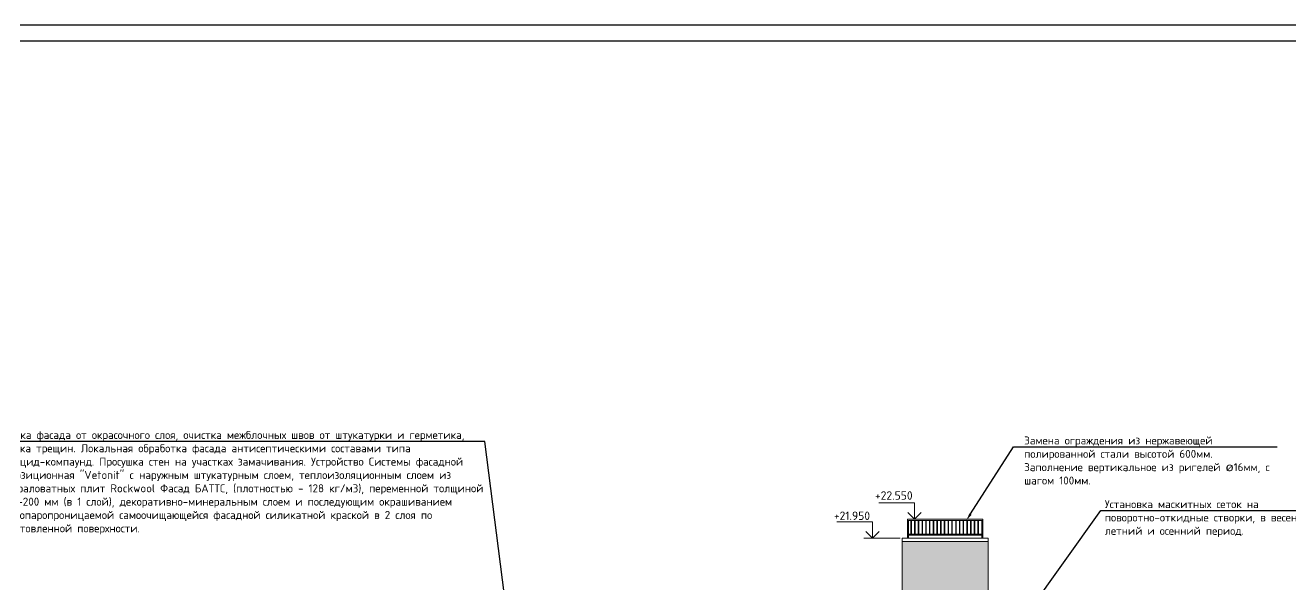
# Model space of a CAD drawing. Header units: millimetres. Extents: x -136099598 to 9192475, y 0 to 779331.
# Drawn here: x 2187 to 41711, y 309053 to 326529 of the extents above; entities that cross this region are included whole.
import ezdxf
from ezdxf import colors
from ezdxf.entities.mleader import LeaderData, LeaderLine
from ezdxf.math import Vec2, Vec3

# ---------------------------------------------------------------- set-up
doc = ezdxf.new("R2010")
doc.units = ezdxf.units.MM
doc.header["$MEASUREMENT"] = 0
doc.layers.get('0').update_dxf_attribs({"color": 250, "lineweight": 9})
doc.layers.add('_RAMKA', color=7, linetype='Continuous')
doc.layers.add('PDF _0', color=7, linetype='Continuous')
doc.layers.add('RAL 000 80 00', color=7, linetype='Continuous', lineweight=0, true_color=0xb9b8b6)
for name, color, linetype, lineweight in [('АР-Выноски', 5, 'Continuous', 5), ('АР.РД_Выноски', 174, 'Continuous', 9), ('Ограждение', 250, 'Continuous', 9), ('Фасад_тонкие', 7, 'Continuous', 5), ('фасады', 7, 'Continuous', 9)]:
    doc.layers.add(name, color=color, linetype=linetype, lineweight=lineweight)
doc.styles.add('ICOCPEUR', font='isocpeur.ttf')
doc.styles.add('PDF ISOCPEUR', font='isocpeur.ttf')

# ---------------------------------------------------------------- blocks, each defined once
blk = doc.blocks.new('A$Cc63c4c15')
at = {"ltscale": 150}
blk.add_line((2360, 550), (2360, 600), dxfattribs=at)
at = {"layer": 'Ограждение'}
for points in [[(2360, 600), (0, 601)], [(0, 550), (0, 600)], [(2360, 550), (0, 550)], [(38, 0), (38, 550), (0, 550), (0, 0), (38, 0)], [(111, 125), (111, 550)], [(127, 550), (127, 125), (127, 125)], [(227, 125), (227, 550)], [(243, 550), (243, 125), (243, 125)], [(343, 125), (343, 550)], [(359, 550), (359, 125), (359, 125)], [(459, 125), (459, 550)], [(475, 550), (475, 125), (475, 125)], [(575, 125), (575, 550)], [(591, 550), (591, 125), (591, 125)], [(691, 125), (691, 550)], [(707, 550), (707, 125), (707, 125)], [(807, 125), (807, 550)], [(823, 550), (823, 125), (823, 125)], [(923, 125), (923, 550)], [(939, 550), (939, 125), (939, 125)], [(1039, 125), (1039, 550)], [(1055, 550), (1055, 125), (1055, 125)], [(1155, 125), (1155, 550)], [(1171, 550), (1171, 125), (1171, 125)], [(1271, 125), (1271, 550)], [(1287, 550), (1287, 125), (1287, 125)], [(1387, 125), (1387, 550)], [(1403, 550), (1403, 125), (1403, 125)], [(1510, 126), (1510, 551)], [(1526, 551), (1526, 126), (1526, 126)], [(1626, 126), (1626, 551)], [(1642, 551), (1642, 126), (1642, 126)], [(1742, 126), (1742, 551)], [(1758, 551), (1758, 126), (1758, 126)], [(1858, 126), (1858, 551)], [(1874, 551), (1874, 126), (1874, 126)], [(1974, 125), (1974, 550)], [(1990, 550), (1990, 125), (1990, 125)], [(2090, 125), (2090, 550)], [(2106, 550), (2106, 125), (2106, 125)], [(2206, 125), (2206, 549)], [(2222, 549), (2222, 125), (2222, 125)], [(2360, 0), (2360, 550), (2322, 550), (2322, 0), (2360, 0)], [(2322, 100), (38, 100), (38, 125), (2322, 125)]]:
    blk.add_lwpolyline(points, dxfattribs=at)

msp = doc.modelspace()

# ---------------------------------------------------------------- hatches: boundary and pattern name
at = {"layer": 'RAL 000 80 00'}
h = msp.add_hatch(color=256, dxfattribs=at)
h.dxf.hatch_style = 1
h.paths.add_polyline_path([(29578.7, 310402.6), (32255.1, 310402.6), (32256.7, 308553.5), (29576.7, 308553.5)])

# ---------------------------------------------------------------- linework, layer by layer
at = {"ltscale": 150}
for p, q in [((31164.6, 311103.3), (30601.1, 311103.3)), ((29512.9, 310502.6, 0), (28941, 310502.6, 0))]:
    msp.add_line(p, q, dxfattribs=at)
at = {"color": 18, "ltscale": 150, "true_color": 0x000000}
msp.add_line((28382.5, 310503.9), (28941, 310502.6, 0), dxfattribs=at)
at = {"layer": '_RAMKA', "ltscale": 100}
for points in [[(110535.5, 242529), (110535.5, 326529), (-8264.5, 326529), (-8264.5, 242529)], [(110035.5, 243029), (110035.5, 326029), (-6264.5, 326029), (-6264.5, 243029)]]:
    msp.add_lwpolyline(points, close=True, dxfattribs=at)
at = {"layer": 'Фасад_тонкие', "lineweight": 0}
for points in [[(28843.1, 311614.5), (29958.8, 311614.5), (29958.9, 311104.6), (30172.2, 311313.5), (29958.9, 311104.6), (29749.9, 311313.5)], [(27530.9, 311013.8), (28646.7, 311013.9), (28646.7, 310503.9), (28860, 310712.9), (28646.7, 310503.9), (28437.7, 310712.8)]]:
    msp.add_lwpolyline(points, dxfattribs=at)
at = {"layer": 'фасады', "ltscale": 150, "elevation": 0}
msp.add_lwpolyline([(29578.5, 310502.6), (32258.8, 310502.6), (32258.8, 310402.6), (29578.5, 310402.6)], close=True, dxfattribs=at)
at = {"layer": 'фасады', "ltscale": 150}
msp.add_lwpolyline([(29578.5, 308553.5), (32258.5, 308553.5), (32258.8, 310402.6), (29578.7, 310402.6)], close=True, dxfattribs=at)

# ---------------------------------------------------------------- block references
at = {"ltscale": 150}
msp.add_blockref('A$Cc63c4c15', (29737.3, 310503.6), dxfattribs=at)

# ---------------------------------------------------------------- texts
at = {"layer": 'PDF _0', "color": 18, "lineweight": 0, "true_color": 0x000000, "char_height": 262.49, "attachment_point": 9, "rotation": 0.00261, "style": 'PDF ISOCPEUR'}
for s, insert in [('+22.550', (29902.7, 311708.8, 0)), ('+21.950', (28572.7, 311076, -0.3))]:
    msp.add_mtext(s, dxfattribs=dict(at, insert=insert))

# ---------------------------------------------------------------- leaders
at = {"layer": 'АР-Выноски'}
ml = msp.add_multileader_mtext('Standard', dxfattribs=at)
ml.set_content('\\A1;Замена ограждения из нержавеющей полированной стали высотой 600мм. Заполнение вертикальное из ригелей {\\fISOCTEUR|b0|i0|c204|p49;ø}16мм, с шагом 100мм.  ', color=256, style='ICOCPEUR')
ml.set_leader_properties()
ml.build(insert=Vec2(0, 0))
ml.multileader.update_dxf_attribs({"text_left_attachment_type": 6, "text_right_attachment_type": 6, "dogleg_length": 100, "arrow_head_size": 250})
ctx = ml.context
ctx.base_point, ctx.char_height, ctx.arrow_head_size, ctx.landing_gap_size, ctx.plane_origin = Vec3(33361, 313358.4, 0), 250, 250, 25, Vec3(26051.4, 297241.3, 0)
ctx.left_attachment, ctx.right_attachment = 6, 6
notes = []
notes.append((ctx, [(1, (1, 1, 0), (33051.9, 313358.4, 0), (1, 0), 309.1, [(1, [(31576.8, 311053.7, 0)], 0, [])])]))
ctx.mtext.insert, ctx.mtext.width, ctx.mtext.defined_height, ctx.mtext.flow_direction = Vec3(33386, 313683.4, 0), 7824.767, 1601.7, 5
ml = msp.add_multileader_mtext('Standard', dxfattribs=at)
ml.set_content('\\A1;Установка маскитных сеток на поворотно-откидные створки, в весенний, летний и осенний период.', color=256, style='ICOCPEUR')
ml.set_leader_properties()
ml.build(insert=Vec2(0, 0))
ml.multileader.update_dxf_attribs({"text_left_attachment_type": 6, "text_right_attachment_type": 6, "dogleg_length": 100, "arrow_head_size": 250})
ctx = ml.context
ctx.base_point, ctx.char_height, ctx.arrow_head_size, ctx.landing_gap_size, ctx.plane_origin = Vec3(35880.3, 311369.4), 250, 250, 25, Vec3(38383.3, 312295.6)
ctx.left_attachment, ctx.right_attachment = 6, 6
notes.append((ctx, [(1, (1, 1, 0), (35780.3, 311369.4), (1, 0), 100, [(2, [(32336.1, 302934.2), (26728.1, 302624.6), (26514.5, 298378.6)], 0, [])])]))
ctx.mtext.insert, ctx.mtext.width, ctx.mtext.defined_height, ctx.mtext.flow_direction = Vec3(35905.3, 311694.4), 7622.924, 230, 5
at = {"layer": 'АР.РД_Выноски'}
ml = msp.add_multileader_mtext('Standard', dxfattribs=at)
ml.set_content('\\A1;Очистка фасада от окрасочного слоя, очистка межблочных швов от штукатурки и герметика, заделка трещин. Локальная обработка фасада антисептическими составами типа Картоцид-компаунд. Просушка стен на участках замачивания. Устройство Системы фасадной композиционная "Vetonit" c наружным штукатурным слоем, теплоизоляционным слоем из минераловатных плит Rockwool Фасад БАТТС, (плотностью - 128 кг/м3), переменной толщиной - 100-200 мм (в 1 слой), декоративно-минеральным слоем и последующим окрашиванием высокопаропроницаемой самоочищающейся фасадной силикатной краской в 2 слоя по подготовленной поверхности. ', color=256, style='ICOCPEUR')
ml.set_leader_properties(color=256)
ml.build(insert=Vec2(0, 0))
ml.multileader.update_dxf_attribs({"text_left_attachment_type": 6, "text_right_attachment_type": 6, "dogleg_length": 100, "arrow_head_size": 250})
ctx = ml.context
ctx.base_point, ctx.char_height, ctx.arrow_head_size, ctx.landing_gap_size, ctx.plane_origin = Vec3(1116.3, 313531.3), 250, 250, 25, Vec3(16880.7, 310771.2)
ctx.left_attachment, ctx.right_attachment = 6, 6
notes.append((ctx, [(0, (1, 1, 0), (16541.3, 313531.3), (-1, 0), 100, [(0, [(17243.8, 307980.8)], 0, [])])]))
ctx.mtext.insert, ctx.mtext.width, ctx.mtext.defined_height, ctx.mtext.flow_direction = Vec3(1141.3, 313856.3), 15311.283, 4711.2, 5
for ctx, leaders in notes:
    for number, flags, end, landing, length, lines in leaders:
        leader = LeaderData()
        leader.index, (leader.has_last_leader_line, leader.has_dogleg_vector, leader.attachment_direction) = number, flags
        leader.last_leader_point, leader.dogleg_vector, leader.dogleg_length = Vec3(end), Vec3(landing), length
        for number, points, colour, breaks in lines:
            line = LeaderLine()
            line.index, line.vertices, line.color, line.breaks = number, Vec3.list(points), colors.encode_raw_color(colour), breaks
            leader.lines.append(line)
        ctx.leaders.append(leader)

doc.saveas('drawing.dxf')
